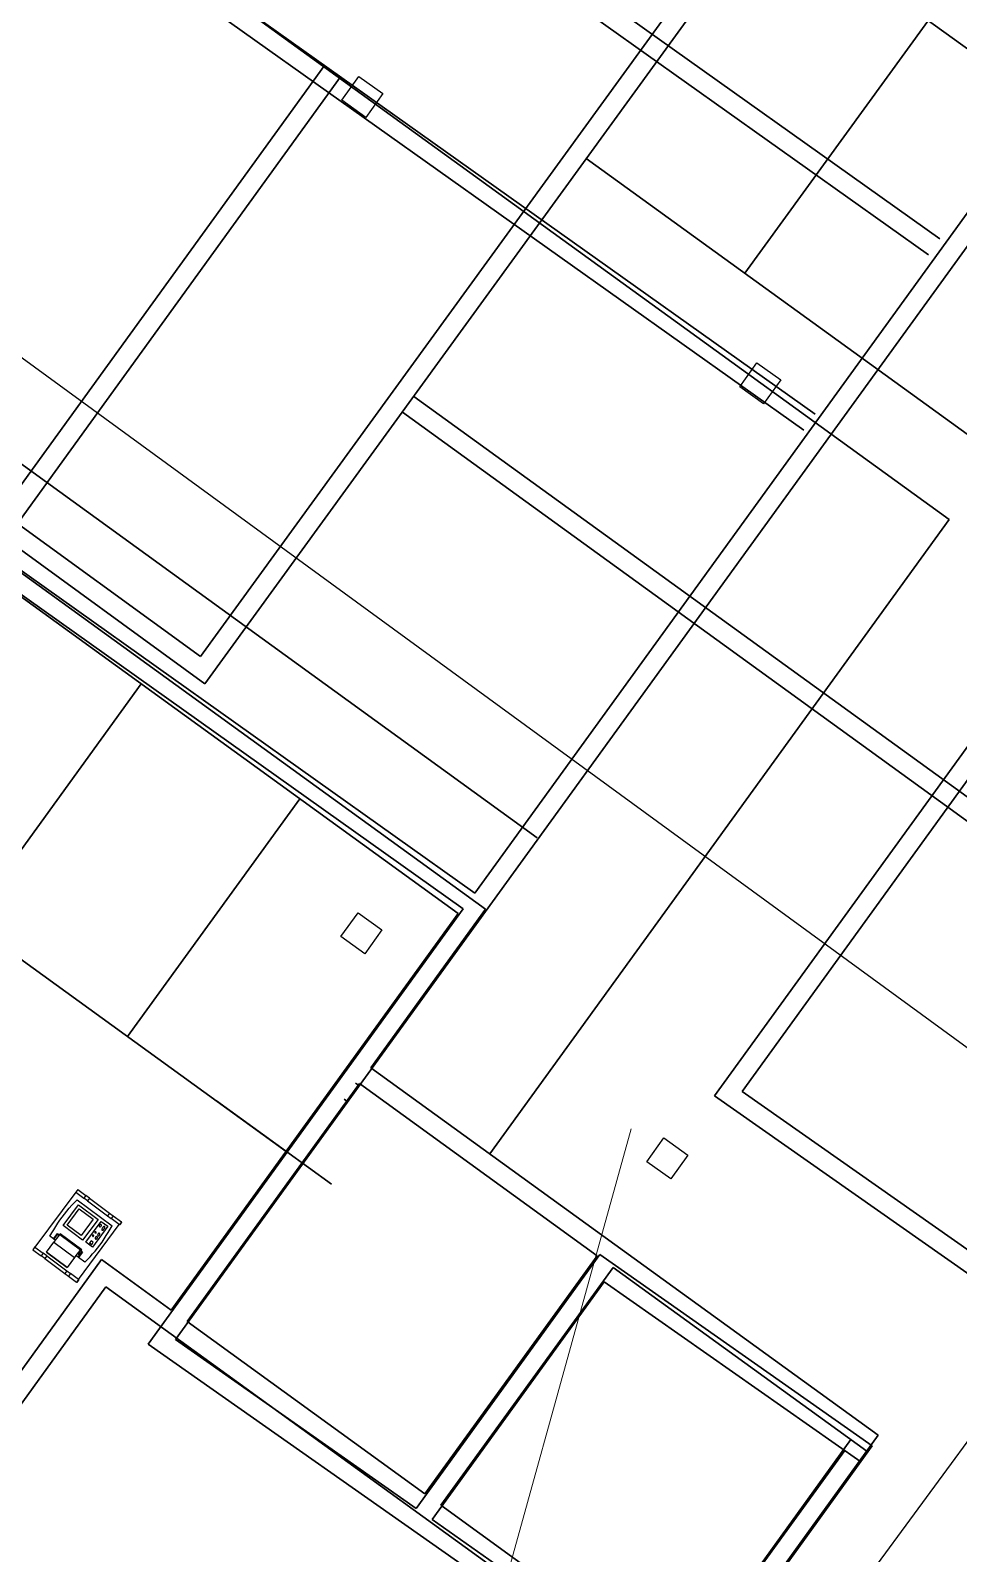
# Model space of a CAD drawing. Header units: metres. Extents: x 141303 to 146299, y 125960 to 127091.
# Drawn here: x 142364.08 to 142373.56, y 126611.95 to 126627.51 of the extents above; entities that cross this region are included whole.
import ezdxf

# ---------------------------------------------------------------- set-up
doc = ezdxf.new("R2010")
doc.units = ezdxf.units.M
doc.header["$MEASUREMENT"] = 0
doc.layers.add('Edges', color=7, linetype='Continuous')
doc.layers.add('projection lines', color=221, linetype='Continuous')
for name, color, linetype, lineweight in [('new column', 4, 'Continuous', 25), ('NVMI-CONTOUR', 43, 'Continuous', 13), ('NVMI_WALL', 7, 'Continuous', 30), ('WALL NEW', 7, 'Continuous', 25)]:
    doc.layers.add(name, color=color, linetype=linetype, lineweight=lineweight)

# ---------------------------------------------------------------- blocks, each defined once
blk = doc.blocks.new('ECG Machine pl')
at = {"layer": 'Edges'}
for p, q in [((0.982, 2.053), (0.982, 2.053)), ((1.007, 2.053), (0.982, 2.053)), ((1.007, 2.053), (0.982, 2.053)), ((0.982, 2.053), (0.982, 1.978)), ((1.007, 2.053), (1.007, 2.053)), ((1.007, 2.053), (1.007, 2.052)), ((1.511, 2.052), (1.007, 2.052)), ((1.007, 2.052), (1.007, 1.978)), ((1.22, 2.02), (1.248, 2.022)), ((1.248, 2.022), (1.276, 2.023)), ((1.276, 2.023), (1.304, 2.024)), ((1.304, 2.024), (1.332, 2.023)), ((1.332, 2.023), (1.36, 2.022)), ((1.36, 2.022), (1.388, 2.02)), ((1.511, 2.053), (1.511, 2.053)), ((1.536, 2.053), (1.511, 2.053)), ((1.511, 2.053), (1.511, 2.052)), ((1.536, 2.053), (1.511, 2.053)), ((1.511, 2.052), (1.511, 1.978)), ((1.536, 2.053), (1.536, 2.053)), ((1.536, 2.053), (1.536, 1.978)), ((1.007, 1.978), (0.982, 1.978)), ((0.982, 1.944), (0.982, 1.978)), ((0.982, 1.944), (0.982, 1.76)), ((1.007, 1.944), (0.982, 1.944)), ((1.007, 1.944), (1.007, 1.978)), ((1.007, 1.944), (1.007, 1.76)), ((1.027, 1.772), (1.027, 1.962)), ((1.027, 1.962), (1.028, 1.962)), ((1.028, 1.962), (1.028, 1.772)), ((1.028, 1.962), (1.12, 1.962)), ((1.12, 1.962), (1.12, 1.772)), ((1.137, 1.962), (1.12, 1.962)), ((1.137, 2.011), (1.165, 2.015)), ((1.137, 1.978), (1.137, 2.011)), ((1.137, 1.975), (1.137, 1.978)), ((1.137, 1.978), (1.187, 1.978)), ((1.137, 1.962), (1.137, 1.975)), ((1.137, 1.975), (1.184, 1.975)), ((1.184, 1.962), (1.137, 1.962)), ((1.165, 2.015), (1.192, 2.018)), ((1.184, 1.975), (1.184, 1.962)), ((1.187, 1.962), (1.184, 1.962)), ((1.187, 1.978), (1.187, 1.962)), ((1.197, 1.962), (1.187, 1.962)), ((1.187, 1.962), (1.187, 1.962)), ((1.191, 1.962), (1.187, 1.962)), ((1.191, 1.962), (1.191, 1.772)), ((1.192, 2.018), (1.22, 2.02)), ((1.197, 1.762), (1.197, 1.962)), ((1.258, 1.981), (1.448, 1.981)), ((1.258, 1.801), (1.258, 1.981)), ((1.278, 1.83), (1.278, 1.959)), ((1.278, 1.959), (1.428, 1.959)), ((1.388, 2.02), (1.416, 2.018)), ((1.416, 2.018), (1.444, 2.015)), ((1.428, 1.959), (1.428, 1.83)), ((1.444, 2.015), (1.472, 2.011)), ((1.448, 1.981), (1.448, 1.801)), ((1.472, 2.011), (1.472, 1.69)), ((1.536, 1.978), (1.511, 1.978)), ((1.511, 1.944), (1.511, 1.978)), ((1.511, 1.944), (1.511, 1.76)), ((1.536, 1.944), (1.511, 1.944)), ((1.536, 1.944), (1.536, 1.978)), ((1.536, 1.944), (1.536, 1.76)), ((1.448, 1.801), (1.258, 1.801)), ((1.428, 1.83), (1.278, 1.83)), ((1.428, 1.83), (1.278, 1.83)), ((1.278, 1.83), (1.278, 1.83)), ((1.428, 1.83), (1.428, 1.83)), ((1.007, 1.76), (0.982, 1.76)), ((0.982, 1.76), (0.982, 1.726)), ((1.007, 1.726), (0.982, 1.726)), ((0.982, 1.726), (0.982, 1.651)), ((1.007, 1.76), (1.007, 1.726)), ((1.007, 1.652), (1.007, 1.726)), ((1.028, 1.772), (1.027, 1.772)), ((1.12, 1.772), (1.028, 1.772)), ((1.137, 1.772), (1.12, 1.772)), ((1.137, 1.751), (1.137, 1.772)), ((1.184, 1.772), (1.137, 1.772)), ((1.137, 1.748), (1.137, 1.751)), ((1.184, 1.751), (1.137, 1.751)), ((1.137, 1.69), (1.137, 1.748)), ((1.187, 1.748), (1.137, 1.748)), ((1.137, 1.69), (1.165, 1.686)), ((1.165, 1.686), (1.192, 1.683)), ((1.184, 1.772), (1.184, 1.751)), ((1.187, 1.772), (1.184, 1.772)), ((1.187, 1.772), (1.187, 1.762)), ((1.191, 1.772), (1.187, 1.772)), ((1.187, 1.762), (1.197, 1.762)), ((1.187, 1.762), (1.187, 1.748)), ((1.26, 1.713), (1.26, 1.773)), ((1.26, 1.773), (1.45, 1.773)), ((1.45, 1.713), (1.26, 1.713)), ((1.272, 1.748), (1.272, 1.728)), ((1.292, 1.748), (1.272, 1.748)), ((1.272, 1.728), (1.292, 1.728)), ((1.292, 1.728), (1.292, 1.748)), ((1.416, 1.683), (1.444, 1.686)), ((1.444, 1.686), (1.472, 1.69)), ((1.45, 1.773), (1.45, 1.713)), ((1.536, 1.76), (1.511, 1.76)), ((1.511, 1.76), (1.511, 1.726)), ((1.536, 1.726), (1.511, 1.726)), ((1.511, 1.652), (1.511, 1.726)), ((1.536, 1.76), (1.536, 1.726)), ((1.536, 1.726), (1.536, 1.651)), ((1.007, 1.651), (0.982, 1.651)), ((0.982, 1.65), (0.982, 1.651)), ((1.007, 1.65), (0.982, 1.65)), ((1.007, 1.652), (1.511, 1.652)), ((1.007, 1.651), (1.007, 1.652)), ((1.007, 1.65), (1.007, 1.651)), ((1.192, 1.683), (1.22, 1.681)), ((1.22, 1.681), (1.248, 1.679)), ((1.248, 1.679), (1.276, 1.678)), ((1.276, 1.678), (1.304, 1.678)), ((1.304, 1.678), (1.332, 1.678)), ((1.332, 1.678), (1.36, 1.679)), ((1.36, 1.679), (1.388, 1.681)), ((1.388, 1.681), (1.416, 1.683)), ((1.511, 1.651), (1.511, 1.652)), ((1.536, 1.651), (1.511, 1.651)), ((1.511, 1.65), (1.511, 1.651)), ((1.517, 1.65), (1.511, 1.65)), ((1.536, 1.65), (1.517, 1.65)), ((1.536, 1.65), (1.536, 1.651))]:
    blk.add_line(p, q, dxfattribs=at)
for points in [[(1.166, 1.763), (1.165, 1.763), (1.164, 1.763), (1.163, 1.763), (1.162, 1.763), (1.162, 1.763), (1.161, 1.763), (1.16, 1.763), (1.16, 1.763), (1.16, 1.763), (1.159, 1.763), (1.159, 1.763), (1.158, 1.763), (1.158, 1.762), (1.158, 1.762), (1.157, 1.762), (1.157, 1.762), (1.157, 1.762), (1.156, 1.762), (1.156, 1.762), (1.156, 1.762), (1.156, 1.762), (1.155, 1.762), (1.155, 1.762), (1.155, 1.761), (1.154, 1.761), (1.154, 1.761), (1.154, 1.761), (1.154, 1.761), (1.154, 1.761), (1.153, 1.761), (1.153, 1.761), (1.153, 1.76), (1.153, 1.76), (1.153, 1.76), (1.152, 1.76), (1.152, 1.76), (1.152, 1.76), (1.152, 1.76), (1.152, 1.759), (1.152, 1.759), (1.152, 1.759), (1.152, 1.759), (1.152, 1.759), (1.152, 1.759), (1.151, 1.758), (1.151, 1.758), (1.151, 1.758), (1.151, 1.758), (1.151, 1.758), (1.151, 1.758), (1.151, 1.757), (1.152, 1.757), (1.152, 1.757), (1.152, 1.757), (1.152, 1.757), (1.152, 1.757), (1.152, 1.757), (1.152, 1.756), (1.152, 1.756), (1.152, 1.756), (1.152, 1.756), (1.153, 1.756), (1.153, 1.756), (1.153, 1.756), (1.153, 1.755), (1.153, 1.755), (1.154, 1.755), (1.154, 1.755), (1.154, 1.755), (1.154, 1.755), (1.154, 1.755), (1.155, 1.754), (1.155, 1.754), (1.155, 1.754), (1.156, 1.754), (1.156, 1.754), (1.156, 1.754), (1.156, 1.754), (1.157, 1.754), (1.157, 1.754), (1.157, 1.754), (1.158, 1.754), (1.158, 1.753), (1.158, 1.753), (1.159, 1.753), (1.159, 1.753), (1.159, 1.753), (1.16, 1.753), (1.16, 1.753), (1.16, 1.753), (1.161, 1.753), (1.161, 1.753), (1.162, 1.753), (1.162, 1.753), (1.162, 1.753), (1.163, 1.753), (1.163, 1.753), (1.163, 1.753), (1.164, 1.753), (1.164, 1.753), (1.165, 1.753), (1.165, 1.753), (1.165, 1.753), (1.166, 1.753), (1.166, 1.753), (1.167, 1.753), (1.167, 1.753), (1.168, 1.754), (1.168, 1.754), (1.169, 1.754), (1.17, 1.754), (1.171, 1.754)], [(1.171, 1.754), (1.171, 1.755), (1.172, 1.755), (1.172, 1.755), (1.173, 1.756), (1.173, 1.756), (1.173, 1.756), (1.173, 1.756), (1.173, 1.757), (1.174, 1.757), (1.174, 1.757), (1.174, 1.757), (1.174, 1.757), (1.174, 1.757), (1.174, 1.758), (1.174, 1.758), (1.174, 1.758), (1.174, 1.758), (1.174, 1.758), (1.174, 1.758), (1.174, 1.759), (1.174, 1.759), (1.174, 1.759), (1.174, 1.759), (1.174, 1.759), (1.173, 1.759), (1.173, 1.76), (1.173, 1.76), (1.173, 1.76), (1.173, 1.76), (1.173, 1.76), (1.173, 1.76), (1.172, 1.76), (1.172, 1.761), (1.172, 1.761), (1.172, 1.761), (1.172, 1.761), (1.171, 1.761), (1.171, 1.761), (1.171, 1.761), (1.17, 1.762), (1.17, 1.762), (1.17, 1.762), (1.169, 1.762), (1.169, 1.762), (1.168, 1.762), (1.167, 1.762), (1.167, 1.763), (1.166, 1.763)], [(1.337, 1.737), (1.336, 1.737), (1.335, 1.737), (1.334, 1.737), (1.334, 1.737), (1.333, 1.737), (1.333, 1.737), (1.332, 1.737), (1.332, 1.737), (1.331, 1.737), (1.331, 1.737), (1.331, 1.737), (1.33, 1.737), (1.33, 1.737), (1.33, 1.737), (1.329, 1.737), (1.329, 1.737), (1.329, 1.737), (1.328, 1.737), (1.328, 1.737), (1.328, 1.737), (1.328, 1.737), (1.327, 1.737), (1.327, 1.737), (1.327, 1.736), (1.326, 1.736), (1.326, 1.736), (1.326, 1.736), (1.326, 1.736), (1.325, 1.736), (1.325, 1.736), (1.325, 1.735), (1.325, 1.735), (1.324, 1.735), (1.324, 1.735), (1.324, 1.735), (1.324, 1.735), (1.324, 1.734), (1.323, 1.734), (1.323, 1.734), (1.323, 1.734), (1.323, 1.734), (1.323, 1.733), (1.323, 1.733), (1.323, 1.733), (1.322, 1.733), (1.322, 1.732), (1.322, 1.732), (1.322, 1.732), (1.322, 1.732), (1.322, 1.731), (1.322, 1.731), (1.322, 1.73), (1.322, 1.73), (1.322, 1.729), (1.322, 1.729), (1.322, 1.728)], [(1.322, 1.728), (1.322, 1.727), (1.323, 1.727), (1.323, 1.726), (1.323, 1.726), (1.324, 1.726), (1.324, 1.725), (1.324, 1.725), (1.325, 1.725), (1.325, 1.725), (1.325, 1.725), (1.325, 1.724), (1.326, 1.724), (1.326, 1.724), (1.326, 1.724), (1.326, 1.724), (1.327, 1.724), (1.327, 1.724), (1.327, 1.723), (1.328, 1.723), (1.328, 1.723), (1.328, 1.723), (1.328, 1.723), (1.329, 1.723), (1.329, 1.723), (1.329, 1.723), (1.33, 1.723), (1.33, 1.723), (1.33, 1.723), (1.331, 1.723), (1.331, 1.723), (1.331, 1.723), (1.332, 1.723), (1.332, 1.723), (1.332, 1.723), (1.333, 1.723), (1.333, 1.723), (1.333, 1.723), (1.334, 1.723), (1.334, 1.723), (1.334, 1.723), (1.335, 1.723), (1.335, 1.723), (1.335, 1.723), (1.335, 1.723), (1.336, 1.723), (1.336, 1.723), (1.336, 1.724), (1.337, 1.724), (1.337, 1.724), (1.337, 1.724), (1.337, 1.724), (1.338, 1.724), (1.338, 1.724), (1.338, 1.724), (1.338, 1.725), (1.339, 1.725), (1.339, 1.725), (1.339, 1.725), (1.339, 1.725), (1.34, 1.726), (1.34, 1.726), (1.34, 1.726), (1.34, 1.726), (1.34, 1.726), (1.34, 1.727), (1.341, 1.727), (1.341, 1.727), (1.341, 1.727), (1.341, 1.727), (1.341, 1.728), (1.341, 1.728), (1.341, 1.728), (1.341, 1.728), (1.341, 1.729), (1.341, 1.729), (1.341, 1.729), (1.342, 1.729), (1.342, 1.73), (1.342, 1.73), (1.342, 1.73), (1.342, 1.73), (1.342, 1.731), (1.342, 1.731), (1.341, 1.731), (1.341, 1.731), (1.341, 1.732), (1.341, 1.732), (1.341, 1.732), (1.341, 1.732), (1.341, 1.732), (1.341, 1.733), (1.341, 1.733), (1.341, 1.733), (1.34, 1.733), (1.34, 1.734), (1.34, 1.734), (1.34, 1.734), (1.34, 1.734), (1.339, 1.735), (1.339, 1.735), (1.339, 1.735), (1.338, 1.736), (1.337, 1.736), (1.337, 1.737)], [(1.331, 1.763), (1.331, 1.763), (1.33, 1.763), (1.33, 1.763), (1.329, 1.763), (1.329, 1.763), (1.329, 1.763), (1.329, 1.763), (1.329, 1.763), (1.328, 1.763), (1.328, 1.763), (1.328, 1.763), (1.328, 1.763), (1.328, 1.763), (1.328, 1.763), (1.327, 1.763), (1.327, 1.763), (1.327, 1.763), (1.327, 1.763), (1.327, 1.763), (1.327, 1.762), (1.327, 1.762), (1.326, 1.762), (1.326, 1.762), (1.326, 1.762), (1.326, 1.762), (1.326, 1.762), (1.326, 1.762), (1.326, 1.762), (1.326, 1.761), (1.326, 1.761), (1.326, 1.761), (1.325, 1.761), (1.325, 1.761), (1.325, 1.761), (1.325, 1.761), (1.325, 1.76), (1.325, 1.76), (1.325, 1.76), (1.325, 1.76), (1.325, 1.76), (1.325, 1.76), (1.325, 1.76), (1.325, 1.759), (1.325, 1.759), (1.325, 1.759), (1.325, 1.759), (1.325, 1.759), (1.325, 1.758), (1.325, 1.758), (1.325, 1.758), (1.325, 1.758), (1.325, 1.758), (1.325, 1.757), (1.325, 1.757), (1.325, 1.756), (1.325, 1.756)], [(1.325, 1.756), (1.326, 1.756), (1.326, 1.755), (1.326, 1.755), (1.326, 1.755), (1.327, 1.755), (1.327, 1.755), (1.327, 1.754), (1.327, 1.754), (1.327, 1.754), (1.327, 1.754), (1.328, 1.754), (1.328, 1.754), (1.328, 1.754), (1.328, 1.754), (1.328, 1.754), (1.328, 1.754), (1.329, 1.754), (1.329, 1.754), (1.329, 1.754), (1.329, 1.754), (1.329, 1.754), (1.329, 1.754), (1.33, 1.754), (1.33, 1.754), (1.33, 1.754), (1.33, 1.754), (1.33, 1.754), (1.33, 1.754), (1.331, 1.754), (1.331, 1.754), (1.331, 1.754), (1.331, 1.754), (1.331, 1.754), (1.331, 1.754), (1.331, 1.754), (1.332, 1.754), (1.332, 1.754), (1.332, 1.754), (1.332, 1.754), (1.332, 1.754), (1.332, 1.754), (1.333, 1.755), (1.333, 1.755), (1.333, 1.755), (1.333, 1.755), (1.333, 1.755), (1.334, 1.756), (1.334, 1.756)], [(1.334, 1.756), (1.334, 1.756), (1.334, 1.757), (1.334, 1.757), (1.335, 1.758), (1.335, 1.758), (1.335, 1.758), (1.335, 1.758), (1.335, 1.758), (1.335, 1.759), (1.335, 1.759), (1.335, 1.759), (1.335, 1.759), (1.335, 1.759), (1.335, 1.76), (1.335, 1.76), (1.334, 1.76), (1.334, 1.76), (1.334, 1.76), (1.334, 1.76), (1.334, 1.76), (1.334, 1.761), (1.334, 1.761), (1.334, 1.761), (1.334, 1.761), (1.334, 1.761), (1.334, 1.761), (1.334, 1.761), (1.334, 1.762), (1.334, 1.762), (1.333, 1.762), (1.333, 1.762), (1.333, 1.762), (1.333, 1.762), (1.333, 1.762), (1.333, 1.763), (1.332, 1.763), (1.332, 1.763), (1.332, 1.763), (1.331, 1.763), (1.331, 1.763)], [(1.363, 1.763), (1.363, 1.763), (1.363, 1.763), (1.362, 1.763), (1.362, 1.764), (1.362, 1.764), (1.362, 1.764), (1.361, 1.764), (1.361, 1.764), (1.361, 1.764), (1.361, 1.764), (1.361, 1.764), (1.361, 1.764), (1.36, 1.764), (1.36, 1.764), (1.36, 1.764), (1.36, 1.764), (1.36, 1.764), (1.36, 1.764), (1.359, 1.764), (1.359, 1.764), (1.359, 1.764), (1.359, 1.764), (1.359, 1.764), (1.359, 1.764), (1.358, 1.764), (1.358, 1.764), (1.358, 1.764), (1.358, 1.764), (1.358, 1.764), (1.358, 1.764), (1.358, 1.763), (1.357, 1.763), (1.357, 1.763), (1.357, 1.763), (1.357, 1.763), (1.357, 1.763), (1.357, 1.763), (1.357, 1.763), (1.356, 1.763), (1.356, 1.763), (1.356, 1.763), (1.356, 1.762), (1.356, 1.762), (1.356, 1.762), (1.356, 1.762), (1.356, 1.762), (1.356, 1.762), (1.356, 1.762), (1.356, 1.761), (1.355, 1.761), (1.355, 1.761), (1.355, 1.761), (1.355, 1.761), (1.355, 1.761), (1.355, 1.761), (1.355, 1.76), (1.355, 1.76), (1.355, 1.76), (1.355, 1.76), (1.355, 1.76), (1.355, 1.76), (1.355, 1.759), (1.355, 1.759), (1.355, 1.759), (1.355, 1.759), (1.355, 1.759), (1.355, 1.759), (1.355, 1.758), (1.355, 1.758), (1.355, 1.758), (1.355, 1.758), (1.355, 1.758), (1.355, 1.758), (1.355, 1.758), (1.355, 1.757), (1.355, 1.757), (1.355, 1.757), (1.355, 1.757), (1.356, 1.757), (1.356, 1.757), (1.356, 1.756), (1.356, 1.756), (1.356, 1.756), (1.356, 1.756), (1.356, 1.756), (1.357, 1.755), (1.357, 1.755), (1.357, 1.755)], [(1.357, 1.755), (1.358, 1.755), (1.358, 1.754), (1.359, 1.754), (1.359, 1.754), (1.359, 1.754), (1.359, 1.754), (1.36, 1.754), (1.36, 1.754), (1.36, 1.754), (1.36, 1.754), (1.36, 1.754), (1.361, 1.754), (1.361, 1.754), (1.361, 1.754), (1.361, 1.754), (1.361, 1.754), (1.361, 1.754), (1.361, 1.754), (1.362, 1.754), (1.362, 1.755), (1.362, 1.755), (1.362, 1.755), (1.362, 1.755), (1.362, 1.755), (1.362, 1.755), (1.363, 1.755), (1.363, 1.755), (1.363, 1.755), (1.363, 1.755), (1.363, 1.755), (1.363, 1.756), (1.363, 1.756), (1.363, 1.756), (1.364, 1.756), (1.364, 1.756), (1.364, 1.756), (1.364, 1.756), (1.364, 1.756), (1.364, 1.757), (1.364, 1.757), (1.364, 1.757), (1.364, 1.757), (1.364, 1.757), (1.364, 1.757), (1.364, 1.757), (1.365, 1.758), (1.365, 1.758), (1.365, 1.758), (1.365, 1.758), (1.365, 1.758), (1.365, 1.758), (1.365, 1.758), (1.365, 1.759), (1.365, 1.759), (1.365, 1.759), (1.365, 1.759), (1.365, 1.759), (1.365, 1.759), (1.365, 1.76), (1.365, 1.76), (1.365, 1.76), (1.365, 1.76), (1.365, 1.76), (1.365, 1.761), (1.365, 1.761), (1.364, 1.761), (1.364, 1.761), (1.364, 1.761), (1.364, 1.762), (1.364, 1.762), (1.364, 1.762), (1.363, 1.763)], [(1.429, 1.755), (1.429, 1.755), (1.43, 1.756), (1.43, 1.756), (1.43, 1.757), (1.431, 1.757), (1.431, 1.757), (1.431, 1.758), (1.431, 1.758), (1.431, 1.758), (1.431, 1.759), (1.431, 1.759), (1.431, 1.759), (1.431, 1.759), (1.432, 1.76), (1.432, 1.76), (1.432, 1.76), (1.432, 1.76), (1.432, 1.761), (1.431, 1.761), (1.431, 1.761), (1.431, 1.761), (1.431, 1.762), (1.431, 1.762), (1.431, 1.762), (1.431, 1.762), (1.431, 1.762), (1.431, 1.763), (1.431, 1.763), (1.431, 1.763), (1.431, 1.763), (1.43, 1.764), (1.43, 1.764), (1.43, 1.764), (1.43, 1.764), (1.43, 1.764), (1.43, 1.765), (1.429, 1.765), (1.429, 1.765), (1.429, 1.765), (1.429, 1.765), (1.428, 1.765), (1.428, 1.766), (1.428, 1.766), (1.428, 1.766), (1.427, 1.766), (1.427, 1.766), (1.427, 1.766), (1.427, 1.766), (1.426, 1.767), (1.426, 1.767), (1.426, 1.767), (1.425, 1.767), (1.425, 1.767), (1.425, 1.767), (1.425, 1.767), (1.424, 1.767), (1.424, 1.767), (1.424, 1.767), (1.423, 1.767), (1.423, 1.767), (1.423, 1.767), (1.422, 1.767), (1.422, 1.767), (1.422, 1.767), (1.421, 1.767), (1.421, 1.767), (1.421, 1.767), (1.42, 1.767), (1.42, 1.767), (1.42, 1.767), (1.419, 1.767), (1.419, 1.767), (1.419, 1.767), (1.418, 1.767), (1.418, 1.767), (1.418, 1.767), (1.418, 1.767), (1.417, 1.767), (1.417, 1.767), (1.417, 1.766), (1.416, 1.766), (1.416, 1.766), (1.416, 1.766), (1.416, 1.766), (1.415, 1.766), (1.415, 1.766), (1.415, 1.765), (1.415, 1.765), (1.414, 1.765), (1.414, 1.765), (1.414, 1.764), (1.413, 1.764), (1.413, 1.764), (1.413, 1.763), (1.412, 1.763), (1.412, 1.762)], [(1.412, 1.762), (1.412, 1.761), (1.412, 1.761), (1.412, 1.76), (1.412, 1.76), (1.412, 1.759), (1.412, 1.759), (1.412, 1.759), (1.412, 1.758), (1.412, 1.758), (1.412, 1.758), (1.412, 1.757), (1.413, 1.757), (1.413, 1.757), (1.413, 1.757), (1.413, 1.757), (1.413, 1.756), (1.413, 1.756), (1.413, 1.756), (1.414, 1.756), (1.414, 1.756), (1.414, 1.755), (1.414, 1.755), (1.414, 1.755), (1.415, 1.755), (1.415, 1.755), (1.415, 1.754), (1.415, 1.754), (1.416, 1.754), (1.416, 1.754), (1.416, 1.754), (1.416, 1.754), (1.417, 1.754), (1.417, 1.754), (1.417, 1.753), (1.418, 1.753), (1.418, 1.753), (1.418, 1.753), (1.418, 1.753), (1.419, 1.753), (1.419, 1.753), (1.419, 1.753), (1.42, 1.753), (1.42, 1.753), (1.42, 1.753), (1.421, 1.753), (1.421, 1.753), (1.421, 1.753), (1.422, 1.753), (1.422, 1.753), (1.422, 1.753), (1.423, 1.753), (1.423, 1.753), (1.423, 1.753), (1.424, 1.753), (1.424, 1.753), (1.424, 1.753), (1.425, 1.753), (1.425, 1.753), (1.426, 1.753), (1.426, 1.754), (1.427, 1.754), (1.427, 1.754), (1.428, 1.754), (1.429, 1.755)]]:
    blk.add_lwpolyline(points, dxfattribs=at)
for points in [[(1.37, 1.734), (1.37, 1.734), (1.37, 1.734), (1.37, 1.734), (1.37, 1.735), (1.369, 1.735), (1.369, 1.735), (1.369, 1.735), (1.369, 1.735), (1.368, 1.735), (1.368, 1.736), (1.368, 1.736), (1.368, 1.736), (1.367, 1.736), (1.367, 1.736), (1.367, 1.736), (1.367, 1.736), (1.366, 1.737), (1.366, 1.737), (1.366, 1.737), (1.365, 1.737), (1.365, 1.737), (1.365, 1.737), (1.365, 1.737), (1.364, 1.737), (1.364, 1.737), (1.364, 1.737), (1.363, 1.737), (1.363, 1.737), (1.363, 1.737), (1.362, 1.737), (1.362, 1.737), (1.362, 1.737), (1.361, 1.737), (1.361, 1.737), (1.361, 1.737), (1.36, 1.737), (1.36, 1.737), (1.36, 1.737), (1.359, 1.737), (1.359, 1.737), (1.359, 1.737), (1.358, 1.737), (1.358, 1.737), (1.358, 1.737), (1.358, 1.737), (1.357, 1.737), (1.357, 1.737), (1.357, 1.736), (1.356, 1.736), (1.356, 1.736), (1.356, 1.736), (1.356, 1.736), (1.355, 1.736), (1.355, 1.736), (1.355, 1.735), (1.355, 1.735), (1.354, 1.735), (1.354, 1.735), (1.354, 1.735), (1.354, 1.735), (1.354, 1.734), (1.353, 1.734), (1.353, 1.734), (1.353, 1.734), (1.353, 1.734), (1.353, 1.733), (1.353, 1.733), (1.353, 1.733), (1.352, 1.733), (1.352, 1.732), (1.352, 1.732), (1.352, 1.732), (1.352, 1.732), (1.352, 1.732), (1.352, 1.731), (1.352, 1.731), (1.352, 1.731), (1.352, 1.731), (1.352, 1.73), (1.352, 1.73), (1.352, 1.73), (1.352, 1.73), (1.352, 1.729), (1.352, 1.729), (1.352, 1.729), (1.352, 1.729), (1.352, 1.728), (1.352, 1.728), (1.352, 1.728), (1.352, 1.728), (1.352, 1.727), (1.353, 1.727), (1.353, 1.727), (1.353, 1.727), (1.353, 1.727), (1.353, 1.726), (1.353, 1.726), (1.353, 1.726), (1.354, 1.726), (1.354, 1.726), (1.354, 1.725), (1.354, 1.725), (1.354, 1.725), (1.355, 1.725), (1.355, 1.725), (1.355, 1.724), (1.355, 1.724), (1.356, 1.724), (1.356, 1.724), (1.356, 1.724), (1.356, 1.724), (1.357, 1.724), (1.357, 1.724), (1.357, 1.723), (1.358, 1.723), (1.358, 1.723), (1.358, 1.723), (1.358, 1.723), (1.359, 1.723), (1.359, 1.723), (1.359, 1.723), (1.36, 1.723), (1.36, 1.723), (1.36, 1.723), (1.361, 1.723), (1.361, 1.723), (1.361, 1.723), (1.362, 1.723), (1.362, 1.723), (1.362, 1.723), (1.363, 1.723), (1.363, 1.723), (1.363, 1.723), (1.364, 1.723), (1.364, 1.723), (1.364, 1.723), (1.365, 1.723), (1.365, 1.723), (1.365, 1.723), (1.365, 1.723), (1.366, 1.723), (1.366, 1.723), (1.366, 1.724), (1.367, 1.724), (1.367, 1.724), (1.367, 1.724), (1.367, 1.724), (1.368, 1.724), (1.368, 1.724), (1.368, 1.724), (1.368, 1.725), (1.369, 1.725), (1.369, 1.725), (1.369, 1.725), (1.369, 1.725), (1.37, 1.726), (1.37, 1.726), (1.37, 1.726), (1.37, 1.726), (1.37, 1.726), (1.37, 1.727), (1.371, 1.727), (1.371, 1.727), (1.371, 1.727), (1.371, 1.727), (1.371, 1.728), (1.371, 1.728), (1.371, 1.728), (1.371, 1.728), (1.371, 1.729), (1.371, 1.729), (1.371, 1.729), (1.372, 1.729), (1.372, 1.73), (1.372, 1.73), (1.372, 1.73), (1.372, 1.73), (1.372, 1.731), (1.372, 1.731), (1.371, 1.731), (1.371, 1.731), (1.371, 1.732), (1.371, 1.732), (1.371, 1.732), (1.371, 1.732), (1.371, 1.732), (1.371, 1.733), (1.371, 1.733), (1.371, 1.733), (1.371, 1.733), (1.37, 1.734)], [(1.402, 1.73), (1.402, 1.73), (1.402, 1.73), (1.402, 1.729), (1.402, 1.729), (1.402, 1.729), (1.402, 1.729), (1.402, 1.728), (1.402, 1.728), (1.403, 1.728), (1.403, 1.728), (1.403, 1.727), (1.403, 1.727), (1.403, 1.727), (1.404, 1.727), (1.404, 1.727), (1.404, 1.726), (1.404, 1.726), (1.405, 1.726), (1.405, 1.726), (1.405, 1.726), (1.406, 1.725), (1.406, 1.725), (1.406, 1.725), (1.407, 1.725), (1.407, 1.725), (1.408, 1.724), (1.408, 1.724), (1.408, 1.724), (1.409, 1.724), (1.409, 1.724), (1.41, 1.724), (1.41, 1.724), (1.411, 1.724), (1.411, 1.723), (1.412, 1.723), (1.412, 1.723), (1.413, 1.723), (1.413, 1.723), (1.414, 1.723), (1.414, 1.723), (1.415, 1.723), (1.415, 1.723), (1.416, 1.723), (1.416, 1.723), (1.417, 1.723), (1.418, 1.723), (1.418, 1.723), (1.419, 1.723), (1.419, 1.723), (1.42, 1.723), (1.42, 1.723), (1.421, 1.723), (1.421, 1.723), (1.422, 1.723), (1.422, 1.723), (1.423, 1.723), (1.423, 1.723), (1.424, 1.723), (1.425, 1.723), (1.425, 1.723), (1.426, 1.723), (1.426, 1.723), (1.427, 1.724), (1.427, 1.724), (1.427, 1.724), (1.428, 1.724), (1.428, 1.724), (1.429, 1.724), (1.429, 1.724), (1.43, 1.724), (1.43, 1.725), (1.43, 1.725), (1.431, 1.725), (1.431, 1.725), (1.432, 1.725), (1.432, 1.726), (1.432, 1.726), (1.433, 1.726), (1.433, 1.726), (1.433, 1.726), (1.433, 1.727), (1.434, 1.727), (1.434, 1.727), (1.434, 1.727), (1.434, 1.727), (1.434, 1.728), (1.435, 1.728), (1.435, 1.728), (1.435, 1.728), (1.435, 1.729), (1.435, 1.729), (1.435, 1.729), (1.435, 1.729), (1.435, 1.73), (1.435, 1.73), (1.435, 1.73), (1.435, 1.73), (1.435, 1.731), (1.435, 1.731), (1.435, 1.731), (1.435, 1.731), (1.435, 1.732), (1.435, 1.732), (1.435, 1.732), (1.435, 1.732), (1.434, 1.732), (1.434, 1.733), (1.434, 1.733), (1.434, 1.733), (1.434, 1.733), (1.433, 1.734), (1.433, 1.734), (1.433, 1.734), (1.433, 1.734), (1.432, 1.734), (1.432, 1.735), (1.432, 1.735), (1.431, 1.735), (1.431, 1.735), (1.43, 1.735), (1.43, 1.735), (1.43, 1.736), (1.429, 1.736), (1.429, 1.736), (1.428, 1.736), (1.428, 1.736), (1.427, 1.736), (1.427, 1.736), (1.427, 1.737), (1.426, 1.737), (1.426, 1.737), (1.425, 1.737), (1.425, 1.737), (1.424, 1.737), (1.423, 1.737), (1.423, 1.737), (1.422, 1.737), (1.422, 1.737), (1.421, 1.737), (1.421, 1.737), (1.42, 1.737), (1.42, 1.737), (1.419, 1.737), (1.419, 1.737), (1.418, 1.737), (1.418, 1.737), (1.417, 1.737), (1.416, 1.737), (1.416, 1.737), (1.415, 1.737), (1.415, 1.737), (1.414, 1.737), (1.414, 1.737), (1.413, 1.737), (1.413, 1.737), (1.412, 1.737), (1.412, 1.737), (1.411, 1.737), (1.411, 1.737), (1.41, 1.736), (1.41, 1.736), (1.409, 1.736), (1.409, 1.736), (1.408, 1.736), (1.408, 1.736), (1.408, 1.736), (1.407, 1.735), (1.407, 1.735), (1.406, 1.735), (1.406, 1.735), (1.406, 1.735), (1.405, 1.735), (1.405, 1.734), (1.405, 1.734), (1.404, 1.734), (1.404, 1.734), (1.404, 1.734), (1.404, 1.733), (1.403, 1.733), (1.403, 1.733), (1.403, 1.733), (1.403, 1.732), (1.403, 1.732), (1.402, 1.732), (1.402, 1.732), (1.402, 1.732), (1.402, 1.731), (1.402, 1.731), (1.402, 1.731), (1.402, 1.731), (1.402, 1.73)]]:
    blk.add_lwpolyline(points, close=True, dxfattribs=at)

msp = doc.modelspace()

# ---------------------------------------------------------------- linework, layer by layer
at = {"layer": 'new column'}
for p, q in [((142367.25907, 126626.79352), (142367.43354, 126627.03757)), ((142367.43354, 126627.03757), (142367.67759, 126626.8631)), ((142367.50312, 126626.61905), (142367.25907, 126626.79352)), ((142367.67759, 126626.8631), (142367.50312, 126626.61905)), ((142371.32418, 126623.8675), (142371.49865, 126624.11156)), ((142371.49865, 126624.11156), (142371.7427, 126623.93709)), ((142371.7427, 126623.93709), (142371.56823, 126623.69304)), ((142371.56823, 126623.69304), (142371.32418, 126623.8675)), ((142367.25006, 126618.25129), (142367.42453, 126618.49535)), ((142367.42453, 126618.49535), (142367.66858, 126618.32088)), ((142367.49411, 126618.07683), (142367.25006, 126618.25129)), ((142367.66858, 126618.32088), (142367.49411, 126618.07683)), ((142370.37578, 126615.9507), (142370.55024, 126616.19475)), ((142370.55024, 126616.19475), (142370.79429, 126616.02028)), ((142370.79429, 126616.02028), (142370.61983, 126615.77623)), ((142370.61983, 126615.77623), (142370.37578, 126615.9507))]:
    msp.add_line(p, q, dxfattribs=at)
at = {"layer": 'NVMI-CONTOUR', "linetype": 'Continuous'}
msp.add_lwpolyline([(142370.21637, 126616.28882), (142367.8042, 126607.5996), (142365.49585, 126605.15652)], dxfattribs=at)
at = {"layer": 'NVMI_WALL'}
for p, q in [((142365.85889, 126620.83436), (142378.57072, 126638.33593)), ((142371.3756, 126625.02646), (142380.18892, 126637.16059)), ((142373.36795, 126625.37927), (142363.07331, 126632.69817)), ((142373.25207, 126625.21626), (142362.95742, 126632.53517)), ((142377.99667, 126624.17078), (142367.14744, 126632.02637)), ((142372.0932, 126623.58622), (142361.78443, 126630.91517)), ((142371.97732, 126623.42322), (142361.66713, 126630.75317)), ((142365.8146, 126621.11372), (142371.81506, 126629.37511)), ((142368.6166, 126618.6961), (142376.42985, 126629.48686)), ((142373.46195, 126622.51175), (142364.87628, 126628.72836)), ((142365.56112, 126614.1352), (142375.18431, 126627.42564)), ((142363.5948, 126622.33224), (142367.08226, 126627.14872)), ((142363.75679, 126622.21494), (142367.24527, 126627.03283)), ((142358.05377, 126626.7506), (142365.8146, 126621.11372)), ((142357.77442, 126626.70632), (142365.85889, 126620.83436)), ((142368.6166, 126618.6961), (142358.00749, 126626.23858)), ((142368.72813, 126618.53166), (142358.11757, 126626.21444)), ((142377.68565, 126620.45755), (142369.75566, 126626.19941)), ((142368.49931, 126618.5341), (142357.89161, 126626.07557)), ((142368.44884, 126618.48696), (142358.00027, 126626.05245)), ((142371.06701, 126616.62397), (142377.02774, 126624.85625)), ((142369.25595, 126619.26064), (142361.88527, 126624.59752)), ((142381.43402, 126614.03963), (142367.99624, 126623.76951)), ((142383.26065, 126612.4701), (142367.87894, 126623.60751)), ((142368.77016, 126616.032), (142373.46195, 126622.51175)), ((142371.34804, 126616.67108), (142374.63265, 126621.2074)), ((142362.8631, 126617.59296), (142365.20899, 126620.83284)), ((142365.06948, 126617.23), (142366.8289, 126619.65991)), ((142365.28009, 126614.08809), (142368.49931, 126618.5341)), ((142365.51647, 126614.43712), (142368.44884, 126618.48696)), ((142367.55518, 126616.91173), (142368.72813, 126618.53166)), ((142366.68942, 126616.05706), (142363.44957, 126618.40293)), ((142372.73901, 126613.15828), (142367.55518, 126616.91173)), ((142365.67847, 126614.31983), (142367.43789, 126616.74973)), ((142367.43804, 126616.72739), (142367.39935, 126616.75454)), ((142369.86782, 126614.99029), (142367.43789, 126616.74973)), ((142378.7469, 126611.23428), (142371.06701, 126616.62397)), ((142376.25983, 126613.22402), (142371.34804, 126616.67108)), ((142367.15204, 126615.72209), (142365.97729, 126616.57269)), ((142367.32073, 126616.56537), (142367.28446, 126616.59083)), ((142362.92763, 126612.36085), (142364.80435, 126614.95275)), ((142365.51647, 126614.43712), (142364.80435, 126614.95275)), ((142368.01702, 126612.41167), (142369.89393, 126615.00386)), ((142368.1084, 126612.56039), (142369.86782, 126614.99029)), ((142372.67728, 126613.05052), (142369.89393, 126615.00386)), ((142368.27039, 126612.44309), (142370.02981, 126614.873)), ((142372.62171, 126612.99628), (142370.02981, 126614.873)), ((142363.08963, 126612.24355), (142364.84905, 126614.67346)), ((142375.76681, 126606.76825), (142364.84905, 126614.67346)), ((142368.18074, 126612.29677), (142369.94035, 126614.72694)), ((142372.55997, 126612.88851), (142369.94035, 126614.72694)), ((142368.1084, 126612.56039), (142365.67847, 126614.31983)), ((142368.01702, 126612.41167), (142365.56112, 126614.1352)), ((142375.74772, 126606.74198), (142365.28009, 126614.08809)), ((142370.7003, 126610.68367), (142372.45972, 126613.11358)), ((142370.80036, 126610.45834), (142372.67728, 126613.05052)), ((142370.86229, 126610.56638), (142372.73901, 126613.15828)), ((142370.63664, 126610.57324), (142372.39625, 126613.00341)), ((142370.7003, 126610.68367), (142368.27039, 126612.44309)), ((142370.63664, 126610.57324), (142368.18074, 126612.29677))]:
    msp.add_line(p, q, dxfattribs=at)
at = {"layer": 'projection lines'}
msp.add_xline((142322.03608, 126654.78442), (0.8077548499, -0.5895185345), dxfattribs=at)
msp.add_ray((142376.71551, 126617.27152), (-0.59197243, -0.805958213), dxfattribs=at)

# ---------------------------------------------------------------- block references
at = {"layer": 'WALL NEW', "xscale": 1.385705942868452, "yscale": 1.385705942868452, "zscale": 1.385705942868452, "rotation": 53.33237565043023}
msp.add_blockref('ECG Machine pl', (142365.57178, 126612.26328), dxfattribs=at)

doc.saveas('drawing.dxf')
